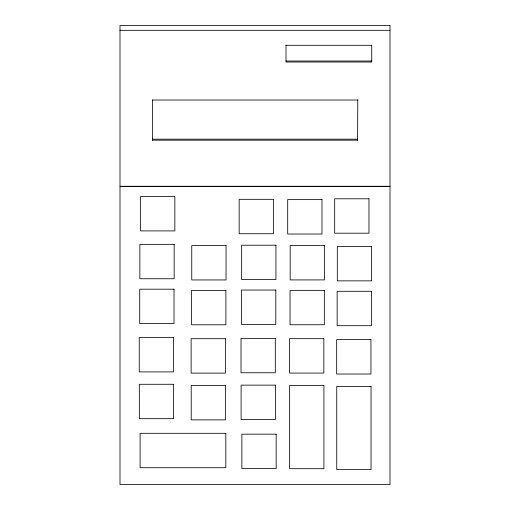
<?xml version="1.0" encoding="UTF-8"?>
<svg xmlns="http://www.w3.org/2000/svg" width="510" height="510" viewBox="0 0 510 510"><rect width="100%" height="100%" fill="white"/><g stroke="black" fill="none" stroke-linecap="round" stroke-linejoin="round"><path stroke-width="0.76" d="M357.791 99.807L357.599 140.173L152.375 140.173L152.573 99.807M120.003 30.319L389.997 30.319M286.008 45.301L371.733 45.301M286.008 61.021L371.733 61.021M152.579 100.024L357.797 100.024M371.733 45.097L371.733 62.029L286.008 62.029L286.008 45.097M357.599 140.173L357.599 139.166L152.375 139.166L152.375 140.173M389.997 25.5L120.003 25.5L120.003 186.265L389.997 186.265L389.997 25.5M389.997 186.507L120.003 186.507L120.003 484.5L389.997 484.5L389.997 186.507M174.853 196.497L140.562 196.497L140.562 230.902L174.853 230.902L174.853 196.497M368.966 198.798L334.675 198.798L334.675 233.204L368.966 233.204L368.966 198.798M273.449 199.321L239.158 199.321L239.158 233.727L273.449 233.727L273.449 199.321M321.976 199.627L287.685 199.627L287.685 234.033L321.976 234.033L321.976 199.627M174.152 244.347L139.868 244.347L139.868 278.753L174.152 278.753L174.152 244.347M275.942 245.208L241.651 245.208L241.651 279.608L275.942 279.608L275.942 245.208M226.045 245.54L191.754 245.54L191.754 279.945L226.045 279.945L226.045 245.54M324.468 245.508L290.177 245.508L290.177 279.913L324.468 279.913L324.468 245.508M371.592 246.458L337.301 246.458L337.301 280.863L371.592 280.863L371.592 246.458M174.012 289.189L139.721 289.189L139.721 323.595L174.012 323.595L174.012 289.189M275.802 290.043L241.51 290.043L241.51 324.449L275.802 324.449L275.802 290.043M225.898 290.381L191.607 290.381L191.607 324.787L225.898 324.787L225.898 290.381M324.328 290.349L290.037 290.349L290.037 324.755L324.328 324.755L324.328 290.349M371.446 291.293L337.155 291.293L337.155 325.699L371.446 325.699L371.446 291.293M173.527 337.512L139.236 337.512L139.236 371.911L173.527 371.911L173.527 337.512M275.311 338.366L241.02 338.366L241.02 372.772L275.311 372.772L275.311 338.366M225.414 338.704L191.123 338.704L191.123 373.103L225.414 373.103L225.414 338.704M323.837 338.672L289.546 338.672L289.546 373.071L323.837 373.071L323.837 338.672M370.961 339.615L336.67 339.615L336.67 374.021L370.961 374.021L370.961 339.615M173.61 384.279L139.326 384.279L139.326 418.678L173.61 418.678L173.61 384.279M275.4 385.133L241.109 385.133L241.109 419.539L275.4 419.539L275.4 385.133M225.496 385.471L191.212 385.471L191.212 419.87L225.496 419.87L225.496 385.471M323.926 385.439L289.635 385.439L289.635 468.696L323.926 468.696L323.926 385.439M371.044 386.382L336.759 386.382L336.759 469.64L371.044 469.64L371.044 386.382M225.822 433.309L140.097 433.309L140.097 467.715L225.822 467.715L225.822 433.309M276.171 434.163L241.88 434.163L241.88 468.569L276.171 468.569L276.171 434.163"/></g></svg>
